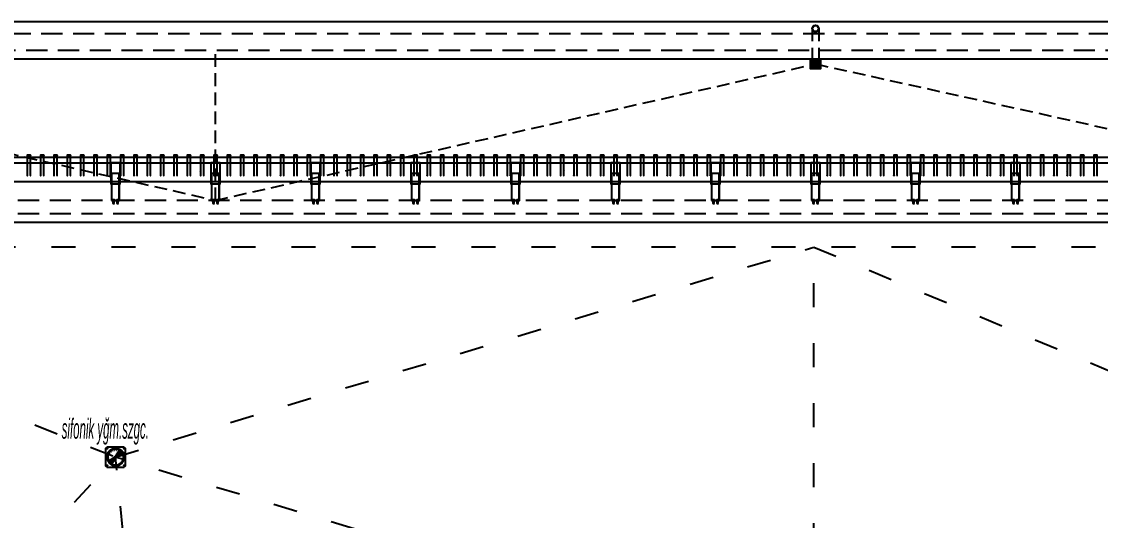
# Model space of a CAD drawing. Header units: centimetres. Extents: x 405564 to 502064, y 46284 to 60634.
# Drawn here: x 420309 to 421927, y 56353 to 57101 of the extents above; entities that cross this region are included whole.
import ezdxf

# ---------------------------------------------------------------- set-up
doc = ezdxf.new("R2010")
doc.units = ezdxf.units.CM
for name, pattern in [('( Hidden )', [0.375, 0.25, -0.125]), ('ACAD_ISO03W100', [30, 12, -18]), ('HIDDEN', [9.525, 6.35, -3.175])]:
    doc.linetypes.add(name, pattern=pattern)
doc.layers.get('0').update_dxf_attribs({"color": 8, "lineweight": 9})
for name, color, linetype, lineweight in [('0-KRCN-MİMARİ-220526', 8, 'Continuous', 9), ('0-KRCN-SHT-YAZI-ÇAP-PİSSU', 41, 'Continuous', 30), ('GEB-BEZUG', 8, 'Continuous', 25)]:
    doc.layers.add(name, color=color, linetype=linetype, lineweight=lineweight)
for name, color, linetype in [('AS_GOR', 8, 'Continuous'), ('AS_GOR_UZAK2', 8, 'Continuous'), ('AS_PRFL_CELIK', 8, 'Continuous'), ('AS_TA_HIDDEN', 8, 'HIDDEN'), ('AS_TES_SUZGEC', 171, 'Continuous'), ('AS_YAZI_EGIM', 8, 'Continuous')]:
    doc.layers.add(name, color=color, linetype=linetype)
doc.styles.add('ÇAP-2', font='ARIALNBI.TTF')

# ---------------------------------------------------------------- blocks, each defined once
blk = doc.blocks.new('celik dikey profil 8x14')
at = {"layer": 'AS_PRFL_CELIK', "transparency": 33554687}
h = blk.add_hatch(dxfattribs=at)
h.set_pattern_fill('STEEL', color=256, scale=0.1, angle=-90)
h.set_pattern_definition([(315, (-91390.32118, 487457.80356), (0.22450640303, 0.22450640303), []), (315, (-91390.16243, 487457.80356), (0.22450640303, 0.22450640303), [])])
h.paths.add_polyline_path([(2, -26.5), (2.5, -26.5), (2.5, 3.5), (-2.5, 3.5), (-2.5, -26.5), (-2, -26.5), (-2, 3), (2, 3)])
at = {"layer": 'AS_PRFL_CELIK'}
blk.add_lwpolyline([(2, -26.5), (2.5, -26.5), (2.5, 3.5), (-2.5, 3.5), (-2.5, -26.5), (-2, -26.5), (-2, 3), (2, 3)], close=True, dxfattribs=at)
blk = doc.blocks.new('celik yatay tasiyici')
at = {"layer": 'AS_PRFL_CELIK'}
blk.add_line((-6, 0.5), (6, 0.5), dxfattribs=at)
for points in [[(7, 56), (-7, 56), (-7, 25), (7, 25)], [(-6, 0), (6, 0), (6, 40), (-6, 40)], [(-2, 0.5), (-4, 0.5), (-4, 0.7), (-2, 0.7)], [(-2.3, 0.7), (-3.7, 0.7), (-3.7, 1.5), (-2.3, 1.5)], [(-2.5, 0.5), (-2.5, -4.5), (-3.5, -4.5), (-3.5, 0.5)], [(4, 0.5), (2, 0.5), (2, 0.7), (4, 0.7)], [(3.7, 0.7), (2.3, 0.7), (2.3, 1.5), (3.7, 1.5)], [(3.5, 0.5), (3.5, -4.5), (2.5, -4.5), (2.5, 0.5)]]:
    blk.add_lwpolyline(points, close=True, dxfattribs=at)
blk.add_lwpolyline([(5.5, 0.5), (5.5, 40)], dxfattribs=at)
at = {"layer": 'AS_PRFL_CELIK', "linetype": '( Hidden )'}
for points in [[(-3, 2.5), (-3, -6.5)], [(3, 2.5), (3, -6.5)]]:
    blk.add_lwpolyline(points, dxfattribs=at)
blk = doc.blocks.new('celik cephe sistem plan')
at = {"layer": 'AS_PRFL_CELIK'}
blk.add_lwpolyline([(-20, 64), (-20, 56), (3620, 56), (3620, 64)], close=True, dxfattribs=at)
for name, p in [('celik dikey profil 8x14', (1520, 64)), ('celik dikey profil 8x14', (1540, 64)), ('celik dikey profil 8x14', (1560, 64)), ('celik dikey profil 8x14', (1580, 64)), ('celik dikey profil 8x14', (1600, 64)), ('celik dikey profil 8x14', (1620, 64)), ('celik dikey profil 8x14', (1640, 64)), ('celik dikey profil 8x14', (1660, 64)), ('celik dikey profil 8x14', (1680, 64)), ('celik dikey profil 8x14', (1700, 64)), ('celik dikey profil 8x14', (1720, 64)), ('celik dikey profil 8x14', (1740, 64)), ('celik dikey profil 8x14', (1760, 64)), ('celik dikey profil 8x14', (1780, 64)), ('celik dikey profil 8x14', (1800, 64)), ('celik dikey profil 8x14', (1820, 64)), ('celik dikey profil 8x14', (1840, 64)), ('celik dikey profil 8x14', (1860, 64)), ('celik dikey profil 8x14', (1880, 64)), ('celik dikey profil 8x14', (1900, 64)), ('celik dikey profil 8x14', (1920, 64)), ('celik dikey profil 8x14', (1940, 64)), ('celik dikey profil 8x14', (1960, 64)), ('celik dikey profil 8x14', (1980, 64)), ('celik dikey profil 8x14', (2000, 64)), ('celik dikey profil 8x14', (2020, 64)), ('celik dikey profil 8x14', (2040, 64)), ('celik dikey profil 8x14', (2060, 64)), ('celik dikey profil 8x14', (2080, 64)), ('celik dikey profil 8x14', (2100, 64)), ('celik dikey profil 8x14', (2120, 64)), ('celik dikey profil 8x14', (2140, 64)), ('celik dikey profil 8x14', (2160, 64)), ('celik dikey profil 8x14', (2180, 64)), ('celik dikey profil 8x14', (2200, 64)), ('celik dikey profil 8x14', (2220, 64)), ('celik dikey profil 8x14', (2240, 64)), ('celik dikey profil 8x14', (2260, 64)), ('celik dikey profil 8x14', (2280, 64)), ('celik dikey profil 8x14', (2300, 64)), ('celik dikey profil 8x14', (2320, 64)), ('celik dikey profil 8x14', (2340, 64)), ('celik dikey profil 8x14', (2360, 64)), ('celik dikey profil 8x14', (2380, 64)), ('celik dikey profil 8x14', (2400, 64)), ('celik dikey profil 8x14', (2420, 64)), ('celik dikey profil 8x14', (2440, 64)), ('celik dikey profil 8x14', (2460, 64)), ('celik dikey profil 8x14', (2480, 64)), ('celik dikey profil 8x14', (2500, 64)), ('celik dikey profil 8x14', (2520, 64)), ('celik dikey profil 8x14', (2540, 64)), ('celik dikey profil 8x14', (2560, 64)), ('celik dikey profil 8x14', (2580, 64)), ('celik dikey profil 8x14', (2600, 64)), ('celik dikey profil 8x14', (2620, 64)), ('celik dikey profil 8x14', (2640, 64)), ('celik dikey profil 8x14', (2660, 64)), ('celik dikey profil 8x14', (2680, 64)), ('celik dikey profil 8x14', (2700, 64)), ('celik dikey profil 8x14', (2720, 64)), ('celik dikey profil 8x14', (2740, 64)), ('celik dikey profil 8x14', (2760, 64)), ('celik dikey profil 8x14', (2780, 64)), ('celik dikey profil 8x14', (2800, 64)), ('celik dikey profil 8x14', (2820, 64)), ('celik dikey profil 8x14', (2840, 64)), ('celik dikey profil 8x14', (2860, 64)), ('celik dikey profil 8x14', (2880, 64)), ('celik dikey profil 8x14', (2900, 64)), ('celik dikey profil 8x14', (2920, 64)), ('celik dikey profil 8x14', (2940, 64)), ('celik dikey profil 8x14', (2960, 64)), ('celik dikey profil 8x14', (2980, 64)), ('celik dikey profil 8x14', (3000, 64)), ('celik dikey profil 8x14', (3020, 64)), ('celik dikey profil 8x14', (3040, 64)), ('celik dikey profil 8x14', (3060, 64)), ('celik dikey profil 8x14', (3080, 64)), ('celik dikey profil 8x14', (3100, 64)), ('celik dikey profil 8x14', (3120, 64)), ('celik yatay tasiyici', (1650, 0)), ('celik yatay tasiyici', (1800, 0)), ('celik yatay tasiyici', (1950, 0)), ('celik yatay tasiyici', (2100, 0)), ('celik yatay tasiyici', (2250, 0)), ('celik yatay tasiyici', (2400, 0)), ('celik yatay tasiyici', (2550, 0)), ('celik yatay tasiyici', (2700, 0)), ('celik yatay tasiyici', (2850, 0)), ('celik yatay tasiyici', (3000, 0))]:
    blk.add_blockref(name, p, dxfattribs=at)
blk = doc.blocks.new('Einfügepunkt')
at = {"layer": 'GEB-BEZUG'}
for p, q in [((-1, -1), (1, 1)), ((-1, 1), (1, -1))]:
    blk.add_line(p, q, dxfattribs=at)
blk = doc.blocks.new('sifonik-suzgec')
at = {"layer": 'AS_TES_SUZGEC', "ltscale": 25}
for p, q in [((-15, 13), (-13, 15)), ((-15, 13), (-15, -13)), ((-12.9, 0.2), (-13.1, 0)), ((13, 15), (-13, 15)), ((-12.9, 0.2), (-12.2, 0.2)), ((-12.4, 3.5), (-12.6, 3.4)), ((-12.6, 3.4), (-12.5, 3.2)), ((-12.6, 3.4), (-11.9, 3.2)), ((-12.5, 3.2), (-11.8, 3)), ((-12.4, 3.5), (-11.7, 3.3)), ((-12.3, 0), (-12.2, 0.2)), ((-12.2, 0.2), (-11.8, 0.2)), ((-11.9, 3.2), (-11.7, 3.3)), ((-11.8, 3), (-11.9, 3.2)), ((-11.4, 2.9), (-11.8, 3)), ((-11.7, 3.3), (-11.3, 3.2)), ((-10.5, 1.6), (-11.7, 1.7)), ((-11.7, 1.4), (-10.6, 1.2)), ((-11.1, 6.6), (-11.3, 6.5)), ((-11.3, 6.5), (-11.3, 6.3)), ((-11.3, 6.5), (-10.7, 6.2)), ((-11.3, 6.3), (-10.6, 5.9)), ((-11.1, 6.6), (-10.4, 6.2)), ((-11, 4.3), (-9.9, 3.9)), ((-9.8, 4.2), (-10.8, 4.7)), ((-10.7, 6.2), (-10.4, 6.2)), ((-10.6, 5.9), (-10.7, 6.2)), ((-10.3, 5.7), (-10.6, 5.9)), ((-10.6, 1.2), (-10.5, 1.6)), ((-10.4, 6.2), (-10.1, 6.1)), ((-9.9, 3.9), (-9.8, 4.2)), ((-9.5, 7), (-8.5, 6.3)), ((-8.3, 6.6), (-9.3, 7.3)), ((-9.2, 9.2), (-9.2, 9)), ((-9, 9.2), (-9.2, 9.2)), ((-9.2, 9.2), (-8.7, 8.7)), ((-9.2, 9), (-8.7, 8.5)), ((-9, 9.2), (-8.5, 8.7)), ((-8.7, 8.7), (-8.5, 8.7)), ((-8.7, 8.5), (-8.7, 8.7)), ((-8.5, 8.2), (-8.7, 8.5)), ((-8.5, 8.7), (-8.2, 8.5)), ((-8.5, 6.3), (-8.3, 6.6)), ((-7.3, 9.3), (-6.6, 8.3)), ((-6.3, 8.5), (-7, 9.5)), ((-6.5, 11.3), (-6.6, 11.1)), ((-6.6, 11.1), (-6.2, 10.4)), ((-6.6, 8.3), (-6.3, 8.5)), ((-6.5, 11.3), (-6.2, 10.7)), ((-6.3, 11.3), (-6.5, 11.3)), ((-6.3, 11.3), (-5.9, 10.6)), ((-6.2, 10.7), (-5.9, 10.6)), ((-6.2, 10.4), (-6.2, 10.7)), ((-6.1, 10.1), (-6.2, 10.4)), ((-5.9, 10.6), (-5.7, 10.3)), ((-4.7, 10.8), (-4.2, 9.8)), ((-3.9, 9.9), (-4.3, 11)), ((-4.2, 9.8), (-3.9, 9.9)), ((-3.4, 12.6), (-3.5, 12.4)), ((-3.5, 12.4), (-3.3, 11.7)), ((-3.4, 12.6), (-3.2, 11.9)), ((-3.2, 12.5), (-3.4, 12.6)), ((-3.3, 11.7), (-3.2, 11.9)), ((-3.2, 11.3), (-3.3, 11.7)), ((-0.6, 0.6), (-3.3, -1.2)), ((-3.3, -1.3), (-0.5, 0.5)), ((-3.2, 12.5), (-3, 11.8)), ((-3.2, 11.9), (-3, 11.8)), ((-3, 11.8), (-2.9, 11.4)), ((-1.7, 11.7), (-1.6, 10.5)), ((-1.6, 10.5), (-1.2, 10.6)), ((-1.2, 10.6), (-1.4, 11.7)), ((1.8, 4.2), (-0.6, 0.6)), ((-0.6, 0.6), (-0.5, 0.5)), ((-0.5, 0.5), (1.8, 4.1)), ((-0.5, 0.5), (0, 0)), ((0, 13.1), (-0.2, 12.9)), ((-0.2, 12.9), (-0.2, 12.2)), ((-0.2, 12.2), (0, 12.3)), ((-0.2, 11.8), (-0.2, 12.2)), ((0, 13.1), (0, 12.3)), ((0.2, 12.9), (0, 13.1)), ((0, 12.3), (0.2, 12.2)), ((0, 0), (2.6, 2.6)), ((0, 0), (0, 0.2)), ((0.2, 12.9), (0.2, 12.2)), ((0.2, 12.2), (0.2, 11.8)), ((3.3, 1.3), (0.5, -0.5)), ((0.6, -0.6), (3.3, 1.2)), ((1.4, 11.7), (1.2, 10.6)), ((1.2, 10.6), (1.6, 10.5)), ((1.6, 10.5), (1.7, 11.7)), ((1.9, 4.3), (1.8, 4.2)), ((1.8, 4.2), (1.8, 4.1)), ((1.8, 4.2), (1.8, 4.2)), ((1.8, 4.1), (1.8, 4.2)), ((2.6, 2.6), (1.8, 4.2)), ((1.8, 4.1), (2.6, 2.6)), ((3.8, 7.3), (1.9, 4.3)), ((1.9, 4.3), (3.9, 7.2)), ((1.9, 4.2), (1.9, 4.3)), ((1.9, 4.3), (1.9, 4.2)), ((1.9, 4.3), (1.9, 4.3)), ((2.7, 2.7), (1.9, 4.3)), ((1.9, 4.2), (2.7, 2.7)), ((2.6, 2.6), (2.6, 2.6)), ((2.6, 2.6), (2.6, 2.6)), ((2.6, 2.6), (3.3, 1.3)), ((3.3, 1.3), (2.6, 2.6)), ((2.7, 2.7), (7.7, 7.7)), ((2.7, 2.7), (2.7, 2.7)), ((2.7, 2.7), (2.7, 2.7)), ((2.7, 2.7), (3.4, 1.4)), ((3.4, 1.4), (2.7, 2.7)), ((2.9, 11.4), (3, 11.8)), ((3.2, 12.5), (3, 11.8)), ((3, 11.8), (3.2, 11.9)), ((3.4, 12.6), (3.2, 11.9)), ((3.4, 12.6), (3.2, 12.5)), ((3.2, 11.9), (3.3, 11.7)), ((3.3, 11.7), (3.2, 11.3)), ((3.5, 12.4), (3.3, 11.7)), ((3.3, 1.2), (3.5, 1.3)), ((3.3, 1.3), (3.3, 1.3)), ((3.3, 1.2), (3.3, 1.3)), ((3.3, 1.3), (3.3, 1.2)), ((3.5, 12.4), (3.4, 12.6)), ((7.2, 3.9), (3.4, 1.4)), ((3.4, 1.4), (3.4, 1.4)), ((3.5, 1.3), (3.4, 1.4)), ((3.4, 1.4), (3.5, 1.3)), ((3.5, 1.3), (7.3, 3.8)), ((3.8, 7.3), (4.1, 7.7)), ((4.3, 11), (3.9, 9.9)), ((3.9, 9.9), (4.2, 9.8)), ((4.1, 7.7), (5.7, 10.3)), ((4.2, 9.8), (4.7, 10.8)), ((5.7, 10.3), (5.9, 10.5)), ((6.3, 11.3), (5.9, 10.5)), ((5.9, 10.5), (6.1, 10.6)), ((6.5, 11.3), (6.1, 10.6)), ((6.1, 10.6), (6.2, 10.3)), ((6.2, 10.3), (6.1, 10.1)), ((6.6, 11.1), (6.2, 10.3)), ((6.5, 11.3), (6.3, 11.3)), ((6.6, 11.1), (6.5, 11.3)), ((6.6, 9.8), (6.8, 9.9)), ((7.2, 9.3), (7.4, 9.5)), ((7.7, 4.1), (7.3, 3.8)), ((7.7, 9.2), (7.6, 9.1)), ((7.7, 7.7), (8.6, 8.6)), ((7.7, 4.1), (10.3, 5.7)), ((10.3, 5.8), (7.9, 4.3)), ((8.2, 8.5), (8.4, 8.6)), ((9, 9.2), (8.4, 8.6)), ((8.4, 8.6), (8.6, 8.6)), ((8.6, 8.4), (8.5, 8.2)), ((9.2, 9.2), (8.6, 8.6)), ((9.2, 9), (8.6, 8.4)), ((8.6, 8.6), (8.6, 8.4)), ((9.2, 9.2), (9, 9.2)), ((9.1, 7.6), (9.2, 7.7)), ((9.2, 9), (9.2, 9.2)), ((9.3, 7.2), (9.5, 7.4)), ((9.9, 6.8), (9.8, 6.6)), ((10.1, 6.1), (10.3, 6.2)), ((11.1, 6.6), (10.3, 6.2)), ((10.3, 6.2), (10.6, 6.1)), ((10.5, 6), (10.3, 5.8)), ((10.3, 5.7), (10.5, 5.9)), ((10.3, 5.8), (10.3, 5.7)), ((11.3, 6.3), (10.5, 5.9)), ((10.6, 6.1), (10.5, 6)), ((10.5, 5.9), (10.5, 6)), ((11.3, 6.5), (10.6, 6.1)), ((11.3, 6.5), (11.1, 6.6)), ((11.3, 6.3), (11.3, 6.5)), ((11.7, 3.3), (11.3, 3.2)), ((11.4, 2.9), (11.8, 3)), ((12.4, 3.5), (11.7, 3.3)), ((11.9, 3.2), (11.7, 3.3)), ((11.8, 3), (11.9, 3.2)), ((12.5, 3.2), (11.8, 3)), ((12.2, 0.2), (11.8, 0.2)), ((12.6, 3.4), (11.9, 3.2)), ((12.3, 0), (12.2, 0.2)), ((12.9, 0.2), (12.2, 0.2)), ((12.6, 3.4), (12.4, 3.5)), ((12.5, 3.2), (12.6, 3.4)), ((13.1, 0), (12.9, 0.2)), ((13, 15), (15, 13)), ((15, -13), (15, 13)), ((-13, -15), (-15, -13)), ((-13.1, 0), (-12.9, -0.2)), ((-13.1, 0), (-12.3, 0)), ((-13, -15), (13, -15)), ((-12.9, -0.2), (-12.2, -0.2)), ((-12.5, -3.2), (-12.6, -3.4)), ((-12.6, -3.4), (-11.9, -3.2)), ((-12.6, -3.4), (-12.4, -3.5)), ((-12.5, -3.2), (-11.8, -3)), ((-12.4, -3.5), (-11.7, -3.3)), ((-12.2, -0.2), (-12.3, 0)), ((-11.8, -0.2), (-12.2, -0.2)), ((-11.9, -3.2), (-11.8, -3)), ((-11.7, -3.3), (-11.9, -3.2)), ((-11.8, -3), (-11.4, -2.9)), ((-10.6, -1.2), (-11.7, -1.4)), ((-11.7, -1.7), (-10.5, -1.6)), ((-11.3, -3.2), (-11.7, -3.3)), ((-11.3, -6.3), (-10.5, -5.9)), ((-11.3, -6.5), (-10.6, -6.1)), ((-11.3, -6.3), (-11.3, -6.5)), ((-11.3, -6.5), (-11.1, -6.6)), ((-11.1, -6.6), (-10.3, -6.2)), ((-9.9, -3.9), (-11, -4.3)), ((-10.8, -4.7), (-9.8, -4.2)), ((-10.5, -1.6), (-10.6, -1.2)), ((-10.6, -6.1), (-10.5, -5.9)), ((-10.3, -6.2), (-10.6, -6.1)), ((-10.5, -5.9), (-10.3, -5.7)), ((-10.3, -5.7), (-7.7, -4.1)), ((-10.1, -6.1), (-10.3, -6.2)), ((-9.8, -4.2), (-9.9, -3.9)), ((-9.9, -6.8), (-9.8, -6.6)), ((-9.3, -7.2), (-9.5, -7.4)), ((-9.1, -7.6), (-9.2, -7.7)), ((-9.2, -9), (-8.6, -8.4)), ((-9.2, -9.2), (-8.6, -8.6)), ((-9.2, -9), (-9.2, -9.2)), ((-9.2, -9.2), (-9, -9.2)), ((-9, -9.2), (-8.4, -8.6)), ((-8.6, -8.6), (-7.7, -7.7)), ((-8.6, -8.4), (-8.5, -8.2)), ((-8.6, -8.6), (-8.6, -8.4)), ((-8.4, -8.6), (-8.6, -8.6)), ((-8.2, -8.5), (-8.4, -8.6)), ((-7.7, -7.7), (-2.7, -2.7)), ((-7.7, -4.1), (-7.3, -3.8)), ((-7.7, -9.2), (-7.6, -9.1)), ((-7.2, -9.3), (-7.4, -9.5)), ((-3.5, -1.3), (-7.3, -3.8)), ((-7.3, -3.9), (-3.4, -1.4)), ((-6.6, -9.8), (-6.8, -9.9)), ((-6.6, -11.1), (-6.2, -10.3)), ((-6.6, -11.1), (-6.5, -11.3)), ((-6.5, -11.3), (-6.1, -10.6)), ((-6.5, -11.3), (-6.3, -11.3)), ((-6.3, -11.3), (-5.9, -10.5)), ((-6.2, -10.3), (-6.1, -10.1)), ((-6.1, -10.6), (-6.2, -10.3)), ((-6, -10.5), (-6.1, -10.6)), ((-5.8, -10.3), (-6, -10.5)), ((-6, -10.5), (-5.9, -10.5)), ((-5.9, -10.5), (-5.7, -10.3)), ((-4.3, -7.9), (-5.8, -10.3)), ((-5.7, -10.3), (-5.8, -10.3)), ((-5.7, -10.3), (-4.1, -7.7)), ((-3.8, -7.3), (-4.1, -7.7)), ((-1.9, -4.3), (-3.9, -7.3)), ((-3.8, -7.3), (-1.9, -4.3)), ((-3.3, -1.2), (-3.5, -1.3)), ((-3.5, -1.3), (-3.4, -1.4)), ((-3.4, -1.4), (-3.5, -1.3)), ((-3.5, -12.4), (-3.3, -11.7)), ((-3.5, -12.4), (-3.4, -12.6)), ((-3.4, -1.4), (-3.4, -1.4)), ((-2.7, -2.7), (-3.4, -1.4)), ((-3.4, -1.4), (-2.7, -2.7)), ((-3.4, -12.6), (-3.2, -11.9)), ((-3.4, -12.6), (-3.2, -12.5)), ((-3.3, -1.3), (-3.3, -1.2)), ((-3.3, -1.2), (-3.3, -1.3)), ((-3.3, -1.3), (-3.3, -1.3)), ((-2.6, -2.6), (-3.3, -1.3)), ((-3.3, -1.3), (-2.6, -2.6)), ((-3.2, -11.3), (-3.3, -11.7)), ((-3.3, -11.7), (-3.2, -11.9)), ((-3.2, -11.9), (-3, -11.8)), ((-3.2, -12.5), (-3, -11.8)), ((-3, -11.8), (-2.9, -11.4)), ((-2.7, -2.7), (-2.7, -2.7)), ((-2.7, -2.7), (-1.9, -4.3)), ((-1.9, -4.2), (-2.7, -2.7)), ((-2.7, -2.7), (-2.7, -2.7)), ((-2.6, -2.6), (0, 0)), ((-2.6, -2.6), (-2.6, -2.6)), ((-2.6, -2.6), (-1.8, -4.2)), ((-1.8, -4.1), (-2.6, -2.6)), ((-2.6, -2.6), (-2.6, -2.6)), ((-1.9, -4.3), (-1.8, -4.2)), ((-1.9, -4.2), (-1.9, -4.3)), ((-1.9, -4.3), (-1.9, -4.2)), ((-1.9, -4.3), (-1.9, -4.3)), ((0.5, -0.5), (-1.8, -4.1)), ((-1.8, -4.2), (0.6, -0.6)), ((-1.8, -4.2), (-1.8, -4.1)), ((-1.8, -4.1), (-1.8, -4.2)), ((-1.8, -4.2), (-1.8, -4.2)), ((0, 0), (-0.3, 0)), ((-0.2, -11.8), (-0.2, -12.2)), ((-0.2, -12.2), (0, -12.3)), ((-0.2, -12.9), (-0.2, -12.2)), ((-0.2, -12.9), (0, -13.1)), ((0, 0), (0.5, -0.5)), ((0, 0), (0.2, 0)), ((0, 0), (0, -0.3)), ((0, -12.3), (0.2, -12.2)), ((0, -13.1), (0, -12.3)), ((0, -13.1), (0.2, -12.9)), ((0.2, -12.2), (0.2, -11.8)), ((0.2, -12.9), (0.2, -12.2)), ((0.6, -0.6), (0.5, -0.5)), ((2.9, -11.4), (3, -11.8)), ((3, -11.8), (3.2, -11.9)), ((3.2, -12.5), (3, -11.8)), ((3.3, -11.7), (3.2, -11.3)), ((3.2, -11.9), (3.3, -11.7)), ((3.4, -12.6), (3.2, -11.9)), ((3.2, -12.5), (3.4, -12.6)), ((3.5, -12.4), (3.3, -11.7)), ((3.4, -12.6), (3.5, -12.4)), ((5.7, -10.3), (5.9, -10.6)), ((5.9, -10.6), (6.2, -10.7)), ((6.3, -11.3), (5.9, -10.6)), ((6.2, -10.4), (6.1, -10.1)), ((6.2, -10.7), (6.2, -10.4)), ((6.6, -11.1), (6.2, -10.4)), ((6.5, -11.3), (6.2, -10.7)), ((6.3, -11.3), (6.5, -11.3)), ((6.5, -11.3), (6.6, -11.1)), ((8.2, -8.5), (8.5, -8.7)), ((8.7, -8.5), (8.5, -8.2)), ((8.5, -8.7), (8.7, -8.7)), ((9, -9.2), (8.5, -8.7)), ((8.7, -8.7), (8.7, -8.5)), ((9.2, -9), (8.7, -8.5)), ((9.2, -9.2), (8.7, -8.7)), ((9, -9.2), (9.2, -9.2)), ((9.2, -9.2), (9.2, -9)), ((10.1, -6.1), (10.4, -6.2)), ((10.6, -5.9), (10.3, -5.7)), ((10.4, -6.2), (10.7, -6.2)), ((11.1, -6.6), (10.4, -6.2)), ((10.7, -6.2), (10.6, -5.9)), ((11.3, -6.3), (10.6, -5.9)), ((11.3, -6.5), (10.7, -6.2)), ((11.1, -6.6), (11.3, -6.5)), ((11.3, -3.2), (11.7, -3.3)), ((11.3, -6.5), (11.3, -6.3)), ((11.8, -3), (11.4, -2.9)), ((11.7, -3.3), (11.9, -3.2)), ((12.4, -3.5), (11.7, -3.3)), ((11.8, -0.2), (12.2, -0.2)), ((11.9, -3.2), (11.8, -3)), ((12.5, -3.2), (11.8, -3)), ((12.6, -3.4), (11.9, -3.2)), ((12.2, -0.2), (12.3, 0)), ((12.9, -0.2), (12.2, -0.2)), ((13.1, 0), (12.3, 0)), ((12.4, -3.5), (12.6, -3.4)), ((12.6, -3.4), (12.5, -3.2)), ((12.9, -0.2), (13.1, 0)), ((15, -13), (13, -15))]:
    blk.add_line(p, q, dxfattribs=at)
for centre, radius in [((0, 0), 13.1), ((-12.5, 12.5), 0.3), ((12.5, 12.5), 0.3), ((-12.5, -12.5), 0.3), ((12.5, -12.5), 0.3)]:
    blk.add_circle(centre, radius, dxfattribs=at)
for centre, radius, start, end in [((0, 0), 12.9, 165.8007, 179.1993), ((0, 0), 12.6, 165.8198, 179.1802), ((0, 0), 12.9, 150.8007, 164.1993), ((0, 0), 12.6, 150.8198, 164.1802), ((0, 0), 12.1, 165.8539, 179.1461), ((0, 0), 12, 165.8607, 179.1393), ((0, 0), 11.8, 165.8753, 179.1247), ((0, 0), 11.8, 171.6247, 173.3753), ((0, 0), 12.1, 150.8539, 164.1461), ((0, 0), 12, 150.8607, 164.1393), ((0, 0), 11.8, 150.8753, 164.1247), ((0, 0), 12.9, 135.8007, 149.1993), ((0, 0), 11.8, 156.6247, 158.3753), ((0, 0), 12.6, 135.8198, 149.1802), ((0, 0), 12.1, 135.8539, 149.1461), ((0, 0), 12, 135.8607, 149.1393), ((0, 0), 11.8, 135.8753, 149.1247), ((0, 0), 11.8, 141.6247, 143.3753), ((0, 0), 12.9, 120.8007, 134.1993), ((0, 0), 12.6, 120.8198, 134.1802), ((0, 0), 12.1, 120.8539, 134.1461), ((0, 0), 12, 120.8607, 134.1393), ((0, 0), 11.8, 120.8753, 134.1247), ((0, 0), 11.8, 126.6247, 128.3753), ((0, 0), 12.9, 105.8007, 119.1993), ((0, 0), 12.6, 105.8198, 119.1802), ((0, 0), 12.1, 105.8539, 119.1461), ((0, 0), 12, 105.8607, 119.1393), ((0, 0), 11.8, 105.8753, 119.1247), ((0, 0), 11.8, 111.6247, 113.3753), ((0, 0), 12.9, 90.8007, 104.1993), ((0, 0), 12.6, 90.8198, 104.1802), ((0, 0), 12.1, 90.8539, 104.1461), ((0, 0), 12, 90.8607, 104.1393), ((0, 0), 11.8, 90.8753, 104.1247), ((0, 0), 11.8, 96.6247, 98.3753), ((0, 0), 12.9, 75.8007, 89.1993), ((0, 0), 12.6, 75.8198, 89.1802), ((0, 0), 12.1, 75.8539, 89.1461), ((0, 0), 12, 75.8607, 89.1393), ((0, 0), 11.8, 75.8753, 89.1247), ((0, 0), 11.8, 81.6247, 83.3753), ((0, 0), 11.8, 60.8753, 74.1247), ((0, 0), 12.1, 60.8539, 74.1461), ((0, 0), 12, 60.8607, 74.1393), ((0, 0), 12.6, 60.8198, 74.1802), ((0, 0), 12.9, 60.8007, 74.1993), ((5.9, 5.9), 2.58, 45, 135.7807), ((0, 0), 11.8, 66.6247, 68.3753), ((0, 0), 11.8, 45.8753, 59.1247), ((0, 0), 12.1, 45.8539, 59.1461), ((0, 0), 12, 55.6693, 59.1393), ((0, 0), 12.6, 45.8198, 59.1802), ((0, 0), 12.9, 45.8007, 59.1993), ((0, 0), 12, 52.1808, 55.6693), ((0, 0), 12, 45.8607, 50.069), ((5.9, 5.9), 2.58, 321.1789, 45), ((5.9, 5.9), 2.58, 314.2193, 321.1789), ((0, 0), 11.8, 30.8753, 44.1247), ((0, 0), 12, 39.931, 44.1393), ((0, 0), 12.1, 30.8539, 44.1461), ((0, 0), 12.6, 30.8198, 44.1802), ((0, 0), 12.9, 30.8007, 44.1993), ((0, 0), 12, 34.3307, 37.8192), ((0, 0), 12, 30.8607, 34.3307), ((0, 0), 11.8, 15.8753, 29.1247), ((0, 0), 12, 15.8607, 29.1393), ((0, 0), 12.1, 15.8539, 29.1461), ((0, 0), 12.6, 15.8198, 29.1802), ((0, 0), 12.9, 15.8007, 29.1993), ((0, 0), 11.8, 0.8753, 14.1247), ((0, 0), 12, 0.8607, 14.1393), ((0, 0), 12.1, 0.8539, 14.1461), ((0, 0), 12.6, 0.8198, 14.1802), ((0, 0), 12.9, 0.8007, 14.1993), ((0, 0), 12.9, 180.8007, 194.1993), ((0, 0), 12.6, 180.8198, 194.1802), ((0, 0), 12.9, 195.8007, 209.1993), ((0, 0), 12.1, 180.8539, 194.1461), ((0, 0), 12.6, 195.8198, 209.1802), ((0, 0), 12, 180.8607, 194.1393), ((0, 0), 11.8, 180.8753, 194.1247), ((0, 0), 11.8, 186.6247, 188.3753), ((0, 0), 12.1, 195.8539, 209.1461), ((0, 0), 12, 195.8607, 209.1393), ((0, 0), 11.8, 195.8753, 209.1247), ((0, 0), 12.9, 210.8007, 224.1993), ((0, 0), 11.8, 201.6247, 203.3753), ((0, 0), 12.6, 210.8198, 224.1802), ((0, 0), 12.1, 210.8539, 224.1461), ((0, 0), 12, 210.8607, 214.3307), ((0, 0), 11.8, 210.8753, 224.1247), ((0, 0), 12, 214.3307, 217.8192), ((0, 0), 12, 219.931, 224.1393), ((0, 0), 12.9, 225.8007, 239.1993), ((0, 0), 12.6, 225.8198, 239.1802), ((-5.9, -5.9), 2.58, 134.2193, 225), ((0, 0), 12, 225.8607, 230.069), ((0, 0), 12.1, 225.8539, 239.1461), ((0, 0), 11.8, 225.8753, 239.1247), ((-5.9, -5.9), 2.58, 225, 308.8211), ((0, 0), 12, 232.1808, 235.6693), ((0, 0), 12, 235.6693, 239.1393), ((0, 0), 12.9, 240.8007, 254.1993), ((0, 0), 12.6, 240.8198, 254.1802), ((0, 0), 12.1, 240.8539, 254.1461), ((0, 0), 12, 240.8607, 254.1393), ((0, 0), 11.8, 240.8753, 254.1247), ((-5.9, -5.9), 2.58, 308.8211, 315.7807), ((0, 0), 12.9, 255.8007, 269.1993), ((0, 0), 12.6, 255.8198, 269.1802), ((0, 0), 12.1, 255.8539, 269.1461), ((0, 0), 11.8, 255.8753, 269.1247), ((0, 0), 12, 255.8607, 269.1393), ((0, 0), 11.8, 270.8753, 284.1247), ((0, 0), 12, 270.8607, 284.1393), ((0, 0), 12.1, 270.8539, 284.1461), ((0, 0), 12.6, 270.8198, 284.1802), ((0, 0), 12.9, 270.8007, 284.1993), ((0, 0), 11.8, 285.8753, 299.1247), ((0, 0), 12, 285.8607, 299.1393), ((0, 0), 12.1, 285.8539, 299.1461), ((0, 0), 12.6, 285.8198, 299.1802), ((0, 0), 12.9, 285.8007, 299.1993), ((0, 0), 11.8, 300.8753, 314.1247), ((0, 0), 12, 300.8607, 314.1393), ((0, 0), 12.1, 300.8539, 314.1461), ((0, 0), 12.6, 300.8198, 314.1802), ((0, 0), 12.9, 300.8007, 314.1993), ((0, 0), 11.8, 315.8753, 329.1247), ((0, 0), 12, 315.8607, 329.1393), ((0, 0), 12.1, 315.8539, 329.1461), ((0, 0), 12.6, 315.8198, 329.1802), ((0, 0), 12.9, 315.8007, 329.1993), ((0, 0), 11.8, 330.8753, 344.1247), ((0, 0), 12, 330.8607, 344.1393), ((0, 0), 12.1, 330.8539, 344.1461), ((0, 0), 12.6, 330.8198, 344.1802), ((0, 0), 12.9, 330.8007, 344.1993), ((0, 0), 11.8, 345.8753, 359.1247), ((0, 0), 12, 345.8607, 359.1393), ((0, 0), 12.1, 345.8539, 359.1461), ((0, 0), 12.6, 345.8198, 359.1802), ((0, 0), 12.9, 345.8007, 359.1993)]:
    blk.add_arc(centre, radius, start, end, dxfattribs=at)
for points, knots in [([(7.7, 7.7), (7.6, 7.8), (7.5, 7.9), (7.1, 8.2), (6.8, 8.3), (6.2, 8.4), (5.9, 8.5), (5.6, 8.4), (5.4, 8.4), (5.2, 8.3), (4.7, 8.2), (4.6, 8.1), (4.3, 7.9), (4.1, 7.7), (3.9, 7.5), (3.9, 7.4), (3.8, 7.3)], [-0.783062, -0.783062, -0.783062, -0.783062, -0.634163, -0.634163, -0.192454, -0.192454, 0.106051, 0.106051, 0.106051, 0.404556, 0.404556, 0.625445, 0.625445, 0.846335, 0.846335, 0.994853, 0.994853, 0.994853, 0.994853]), ([(3.8, 7.3), (3.8, 7.3), (3.8, 7.3), (3.8, 7.3), (3.8, 7.3), (3.8, 7.3)], [0.994853329, 0.994853329, 0.994853329, 0.994853329, 0.995833954, 0.995833954, 0.996814579, 0.996814579, 0.996814579, 0.996814579]), ([(3.9, 7.3), (3.9, 7.4), (4, 7.5), (4.2, 7.7), (4.3, 7.8), (4.6, 8), (4.8, 8.1), (5.2, 8.3), (5.4, 8.3), (5.7, 8.4), (5.9, 8.4), (6.1, 8.4), (6.7, 8.3), (7.1, 8.1), (7.5, 7.8), (7.6, 7.7), (7.7, 7.7)], [-0.994853, -0.994853, -0.994853, -0.994853, -0.846335, -0.846335, -0.625445, -0.625445, -0.404556, -0.404556, -0.106051, -0.106051, -0.106051, 0.192454, 0.192454, 0.634163, 0.634163, 0.784802, 0.784802, 0.784802, 0.784802]), ([(3.9, 7.2), (3.9, 7.2), (3.9, 7.2), (3.9, 7.3), (3.9, 7.3), (3.9, 7.3)], [-0.996814579, -0.996814579, -0.996814579, -0.996814579, -0.995833954, -0.995833954, -0.994853329, -0.994853329, -0.994853329, -0.994853329]), ([(7.7, 7.7), (7.7, 7.6), (7.8, 7.5), (8, 7.2), (8.1, 7.1), (8.2, 6.7), (8.3, 6.6), (8.4, 6.1), (8.4, 5.9), (8.4, 5.7), (8.3, 5.4), (8.3, 5.2), (8, 4.6), (7.8, 4.3), (7.5, 4), (7.4, 3.9), (7.3, 3.9)], [2.356791, 2.356791, 2.356791, 2.356791, 2.50743, 2.50743, 2.728284, 2.728284, 2.949139, 2.949139, 3.247644, 3.247644, 3.247644, 3.546149, 3.546149, 3.987927, 3.987927, 4.136446, 4.136446, 4.136446, 4.136446]), ([(7.3, 3.8), (7.4, 3.9), (7.5, 3.9), (7.9, 4.3), (8.1, 4.6), (8.3, 5.2), (8.4, 5.4), (8.4, 5.6), (8.5, 5.9), (8.4, 6.2), (8.4, 6.6), (8.3, 6.8), (8.2, 7.1), (8.1, 7.3), (7.9, 7.5), (7.8, 7.6), (7.7, 7.7)], [-4.136446, -4.136446, -4.136446, -4.136446, -3.987927, -3.987927, -3.546149, -3.546149, -3.247644, -3.247644, -3.247644, -2.949139, -2.949139, -2.728284, -2.728284, -2.50743, -2.50743, -2.358531, -2.358531, -2.358531, -2.358531]), ([(7.7, 7.7), (7.7, 7.7), (7.7, 7.7), (7.7, 7.7), (7.7, 7.7), (7.7, 7.7)], [-0.1161431, -0.1161431, -0.1161431, -0.1161431, -0.0580714, -0.0580714, 0, 0, 0, 0]), ([(-7.3, -3.8), (-7.4, -3.9), (-7.5, -3.9), (-7.9, -4.3), (-8.1, -4.6), (-8.3, -5.2), (-8.4, -5.4), (-8.4, -5.6), (-8.5, -5.9), (-8.4, -6.2), (-8.4, -6.6), (-8.3, -6.8), (-8.2, -7.1), (-8.1, -7.3), (-7.9, -7.5), (-7.8, -7.6), (-7.7, -7.7)], [-4.136446, -4.136446, -4.136446, -4.136446, -3.987927, -3.987927, -3.546149, -3.546149, -3.247644, -3.247644, -3.247644, -2.949139, -2.949139, -2.728284, -2.728284, -2.50743, -2.50743, -2.358531, -2.358531, -2.358531, -2.358531]), ([(-7.7, -7.7), (-7.7, -7.6), (-7.8, -7.5), (-8, -7.2), (-8.1, -7.1), (-8.2, -6.7), (-8.3, -6.6), (-8.4, -6.1), (-8.4, -5.9), (-8.4, -5.7), (-8.3, -5.4), (-8.3, -5.2), (-8, -4.6), (-7.8, -4.3), (-7.5, -4), (-7.4, -3.9), (-7.3, -3.9)], [2.356791, 2.356791, 2.356791, 2.356791, 2.50743, 2.50743, 2.728284, 2.728284, 2.949139, 2.949139, 3.247644, 3.247644, 3.247644, 3.546149, 3.546149, 3.987927, 3.987927, 4.136446, 4.136446, 4.136446, 4.136446]), ([(-7.7, -7.7), (-7.6, -7.8), (-7.5, -7.9), (-7.1, -8.2), (-6.8, -8.3), (-6.2, -8.4), (-5.9, -8.5), (-5.6, -8.4), (-5.4, -8.4), (-5.2, -8.3), (-4.7, -8.2), (-4.6, -8.1), (-4.3, -7.9), (-4.1, -7.7), (-3.9, -7.5), (-3.9, -7.4), (-3.8, -7.3)], [-0.783062, -0.783062, -0.783062, -0.783062, -0.634163, -0.634163, -0.192454, -0.192454, 0.106051, 0.106051, 0.106051, 0.404556, 0.404556, 0.625445, 0.625445, 0.846335, 0.846335, 0.994853, 0.994853, 0.994853, 0.994853]), ([(-3.9, -7.3), (-3.9, -7.4), (-4, -7.5), (-4.2, -7.7), (-4.3, -7.8), (-4.6, -8), (-4.8, -8.1), (-5.2, -8.3), (-5.4, -8.3), (-5.7, -8.4), (-5.9, -8.4), (-6.1, -8.4), (-6.7, -8.3), (-7.1, -8.1), (-7.5, -7.8), (-7.6, -7.7), (-7.7, -7.7)], [-0.994853, -0.994853, -0.994853, -0.994853, -0.846335, -0.846335, -0.625445, -0.625445, -0.404556, -0.404556, -0.106051, -0.106051, -0.106051, 0.192454, 0.192454, 0.634163, 0.634163, 0.784802, 0.784802, 0.784802, 0.784802]), ([(-7.7, -7.7), (-7.7, -7.7), (-7.7, -7.7), (-7.7, -7.7), (-7.7, -7.7), (-7.7, -7.7)], [0, 0, 0, 0, 0.0580714, 0.0580714, 0.1161431, 0.1161431, 0.1161431, 0.1161431]), ([(-3.9, -7.3), (-3.9, -7.3), (-3.9, -7.3), (-3.9, -7.3), (-3.9, -7.3), (-3.9, -7.3)], [-0.996814579, -0.996814579, -0.996814579, -0.996814579, -0.995833954, -0.995833954, -0.994853329, -0.994853329, -0.994853329, -0.994853329]), ([(-3.8, -7.3), (-3.8, -7.3), (-3.8, -7.3), (-3.8, -7.3), (-3.8, -7.3), (-3.8, -7.3)], [0.994853329, 0.994853329, 0.994853329, 0.994853329, 0.995833954, 0.995833954, 0.996814579, 0.996814579, 0.996814579, 0.996814579])]:
    blk.add_open_spline(points, degree=3, knots=knots, dxfattribs=at)
for points in [[(7.3, 3.9), (7.3, 3.9), (7.2, 3.9), (7.2, 3.9)], [(7.3, 3.8), (7.3, 3.8), (7.3, 3.8), (7.3, 3.8)], [(-7.3, -3.8), (-7.3, -3.8), (-7.3, -3.8), (-7.3, -3.8)], [(-7.3, -3.9), (-7.3, -3.9), (-7.3, -3.9), (-7.3, -3.9)]]:
    blk.add_open_spline(points, degree=3, dxfattribs=at)
at = {"ltscale": 25, "xscale": 0.1000000000000008, "yscale": 0.1000000000000008, "zscale": 0.1000000000000008}
blk.add_blockref('Einfügepunkt', (0, 0), dxfattribs=at)
at = {"layer": '0-KRCN-SHT-YAZI-ÇAP-PİSSU', "linetype": 'Continuous', "style": 'ÇAP-2', "width": 0.5}
blk.add_text('sifonik yğm.szgc.', height=30, dxfattribs=at).set_placement((-80.9, 27.6))
blk = doc.blocks.new('catı yagmur inis tip')
at = {"linetype": 'ByBlock'}
for radius in [5, 4.5]:
    blk.add_circle((0, 0), radius, dxfattribs=at)
blk = doc.blocks.new('catı suzgec tip')
for p, q in [((-6.5, 6.5), (6.5, 6.5)), ((-6.5, -6.5), (-6.5, 6.5)), ((-6.5, 4), (6.5, 4)), ((-6.5, 2), (6.5, 2)), ((-6.5, 0), (6.5, 0)), ((6.5, 6.5), (6.5, -6.5)), ((-6.5, -2), (6.5, -2)), ((-6.5, -4), (6.5, -4)), ((6.5, -6.5), (-6.5, -6.5))]:
    blk.add_line(p, q)
blk.add_lwpolyline([(-7.5, 7.5), (7.5, 7.5), (7.5, -7.5), (-7.5, -7.5)], close=True)
blk = doc.blocks.new('A$C6A10209E')
at = {"layer": 'AS_GOR'}
for points in [[(18465.7, -3773.5), (13157.7, -3773.5), (13157.7, -5146.5)], [(18465.7, -3834.5), (13218.7, -3834.5), (13218.7, -5146.5)]]:
    blk.add_lwpolyline(points, dxfattribs=at)
at = {"layer": 'AS_GOR_UZAK2'}
for points in [[(13422.7, -3773.5), (13422.7, -3533.5), (16903.7, -3533.5), (16903.7, -3773.5)], [(13478.7, -3773.5), (13478.7, -3589.5), (16847.7, -3589.5), (16847.7, -3773.5)]]:
    blk.add_lwpolyline(points, dxfattribs=at)
at = {"layer": 'AS_TA_HIDDEN', "linetype": 'HIDDEN', "ltscale": 5}
for p, q in [((18485.7, -3801.5), (13185.7, -3801.5)), ((18485.7, -3821.5), (13205.7, -3821.5))]:
    blk.add_line(p, q, dxfattribs=at)
for points in [[(13440.7, -3801.5), (13440.7, -3551.5), (16885.7, -3551.5), (16885.7, -3801.5)], [(13465.7, -3801.5), (13465.7, -3576.5), (16860.7, -3576.5), (16860.7, -3801.5)]]:
    blk.add_lwpolyline(points, dxfattribs=at)
at = {"layer": 'AS_TES_SUZGEC', "linetype": 'HIDDEN', "ltscale": 3}
for points in [[(15930.7, -3544), (15930.7, -3597)], [(15940.7, -3544), (15940.7, -3597)], [(15035.7, -3801.5), (15035.7, -3576.5)], [(13465.7, -3801.5), (14135.7, -3597), (15035.7, -3801.5)], [(15035.7, -3801.5), (15935.7, -3597), (16860.7, -3801.5)]]:
    blk.add_lwpolyline(points, dxfattribs=at)
at = {"layer": 'AS_YAZI_EGIM', "linetype": 'ACAD_ISO03W100', "ltscale": 3}
blk.add_lwpolyline([(14580.7, -5051.5), (14580.7, -5191.5), (14985.7, -5191.5), (14985.7, -4501.5), (17770.7, -4501.5), (17770.7, -3821.5), (16805.7, -3821.5), (16805.7, -3871.5), (14095.7, -3871.5), (14095.7, -5051.5)], close=True, dxfattribs=at)
for points in [[(14095.7, -3871.5), (14885.7, -4186.5), (15933.2, -3871.5)], [(15933.2, -4501.5), (15933.2, -3871.5)], [(15933.2, -3871.5), (16685.7, -4186.5), (15933.2, -4501.5)], [(14095.7, -5051.5), (14885.7, -4186.5)], [(15933.2, -4501.5), (14885.7, -4186.5)], [(14985.7, -5191.5), (14885.7, -4186.5)]]:
    blk.add_lwpolyline(points, dxfattribs=at)
blk.add_blockref('sifonik-suzgec', (14885.7, -4186.5))
at = {"layer": 'AS_PRFL_CELIK'}
blk.add_blockref('celik cephe sistem plan', (13235.7, -3801.5), dxfattribs=at)
at = {"layer": 'AS_TES_SUZGEC'}
for name, p in [('catı yagmur inis tip', (15935.7, -3544)), ('catı suzgec tip', (15935.7, -3597))]:
    blk.add_blockref(name, p, dxfattribs=at)

msp = doc.modelspace()

# ---------------------------------------------------------------- block references
at = {"layer": '0-KRCN-MİMARİ-220526'}
msp.add_blockref('A$C6A10209E', (405564.1, 60634), dxfattribs=at)

doc.saveas('drawing.dxf')
